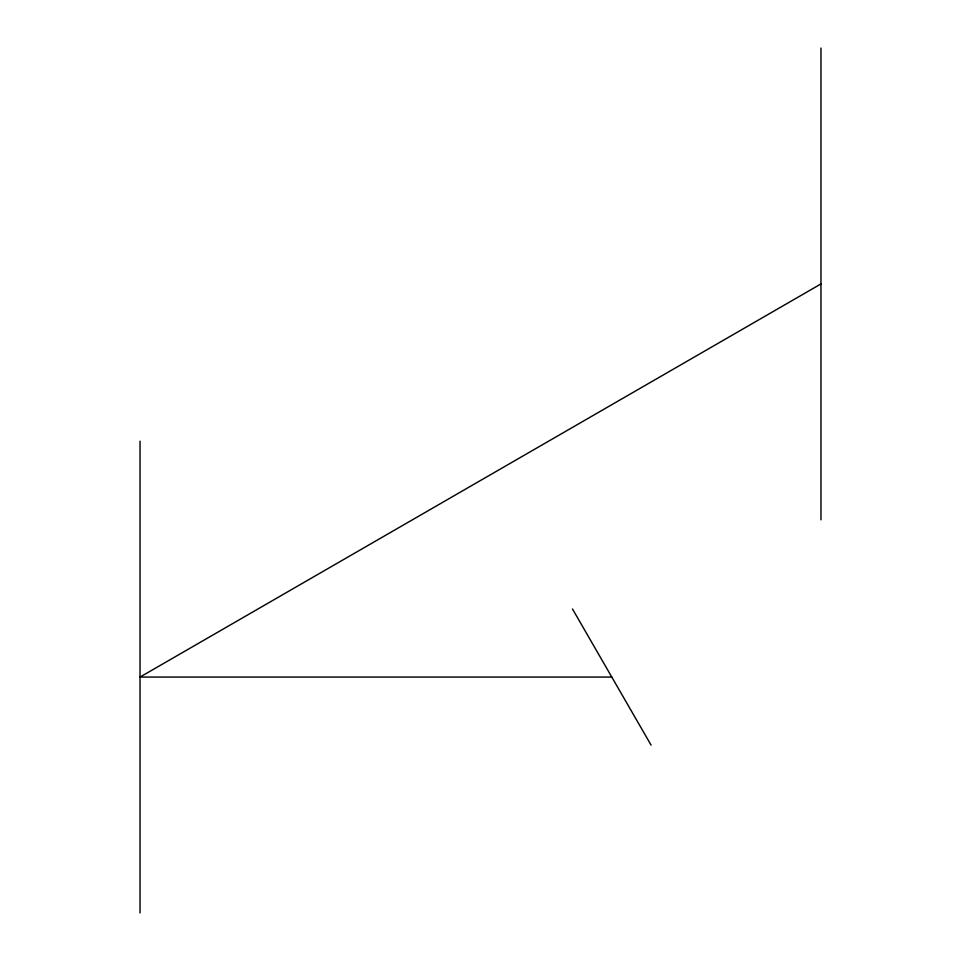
<?xml version="1.0" encoding="UTF-8"?>
<svg xmlns="http://www.w3.org/2000/svg" width="961" height="961" viewBox="0 0 961 961"><rect width="100%" height="100%" fill="white"/><g stroke="black" fill="none" stroke-linecap="round" stroke-linejoin="round"><path stroke-width="1.44" d="M820.97 283.927L140.03 677.073L611.797 677.073M572.48 608.974L651.114 745.159M820.97 48.05L820.97 519.817M140.03 441.183L140.03 912.95"/></g></svg>
